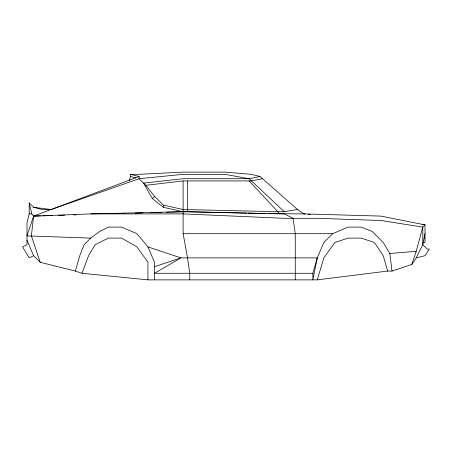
<?xml version="1.0" encoding="UTF-8"?>
<svg xmlns="http://www.w3.org/2000/svg" width="452" height="452" viewBox="0 0 452 452"><rect width="100%" height="100%" fill="white"/><g stroke="black" fill="none" stroke-linecap="round" stroke-linejoin="round"><path stroke-width="0.68" d="M425.004 233.695L422.801 244.69L416.207 257.883L411.806 264.482L392.02 271.076L387.618 271.076L317.253 279.873L147.94 279.873L81.97 273.279L75.377 271.076L40.194 262.284L33.595 255.685L26.996 240.294M129.47 180.63L130.345 176.523L130.345 174.325L139.143 174.325L183.122 172.127L224.898 172.127L251.289 174.325L260.081 176.523L297.467 209.508L304.06 213.903L305.467 214.033M260.081 176.523L249.086 178.721L224.898 174.325L183.122 174.325L139.143 178.721L51.183 209.508L42.392 209.508L33.595 207.31L29.199 202.914L29.199 213.903L26.996 222.7L26.996 244.69L22.6 246.888L29.199 257.883L33.595 255.685M411.806 264.482L416.207 251.289L422.801 227.102L425.004 224.898L381.025 216.107L304.06 213.903L268.595 213.638M75.377 271.076L79.772 255.685L84.168 244.69L90.767 238.097L99.564 231.497L108.356 227.102L121.554 227.102L136.945 233.695L147.94 246.888L154.533 262.284L154.533 279.873M147.94 246.888L180.924 257.883L317.253 257.883L312.857 279.873L312.857 273.279L317.253 257.883L323.852 242.492L332.649 233.695L348.04 227.102L361.233 227.102L372.228 231.497L383.223 242.492L389.822 253.487L392.02 271.076M317.253 279.873L323.852 257.883L334.847 242.492L348.04 238.097L361.233 238.097L374.425 242.492L383.223 255.685L387.618 271.076M81.97 273.279L88.569 255.685L95.163 244.69L108.356 238.097L121.554 238.097L136.945 246.888L147.94 262.284L147.94 279.873M295.263 279.873L295.263 233.695L293.065 218.305L284.274 213.903L183.122 211.705L163.33 207.31L152.335 198.513L154.533 196.315L145.742 185.32L139.143 178.721L139.143 176.523L130.345 174.325M139.143 176.523L33.595 216.107L26.996 235.893L90.767 238.097M154.533 266.68L180.924 257.883L154.533 273.279L312.857 273.279M416.207 257.883L425.004 255.685L429.4 249.086L427.202 249.086L422.801 244.69L422.801 227.102L381.025 220.503L317.253 218.305L284.274 218.305L183.122 213.903L90.767 213.903L33.595 216.107L31.86 213.903L29.199 202.914M262.284 178.721L251.289 180.924L183.122 180.924L145.742 185.32M154.533 196.315L163.33 205.112L183.122 209.508L277.675 211.705L284.274 211.705L297.467 209.508M389.822 253.487L416.207 251.289M40.646 215.898L33.595 216.107L31.397 235.893L40.194 262.284M42.765 215.836L52.635 215.547M58.28 215.378L64.63 215.192M73.795 214.92L75.913 214.858M119.644 213.576L123.876 213.451M135.159 213.118L142.917 212.892M150.674 212.66L161.963 212.327M166.195 212.203L187.518 211.705L246.741 213.118M90.767 213.903L183.122 211.705M29.199 213.903L31.86 213.903M183.122 180.924L183.122 233.695L332.649 233.695M424.123 238.097L425.004 238.097M423.241 242.492L425.004 242.492L425.004 224.898L422.191 224.644M248.148 213.152L265.776 213.57M308.281 214.288L310.388 214.48M33.595 207.31L51.183 209.508M130.345 176.523L135.758 177.879M284.274 211.705L249.086 178.721L183.122 178.721L143.538 183.122L152.335 198.513M279.873 213.903L249.086 180.924M183.122 233.695L187.518 257.883L189.716 273.279L189.716 279.873M187.518 180.924L187.518 211.705M163.33 205.112L163.33 207.31"/></g></svg>
